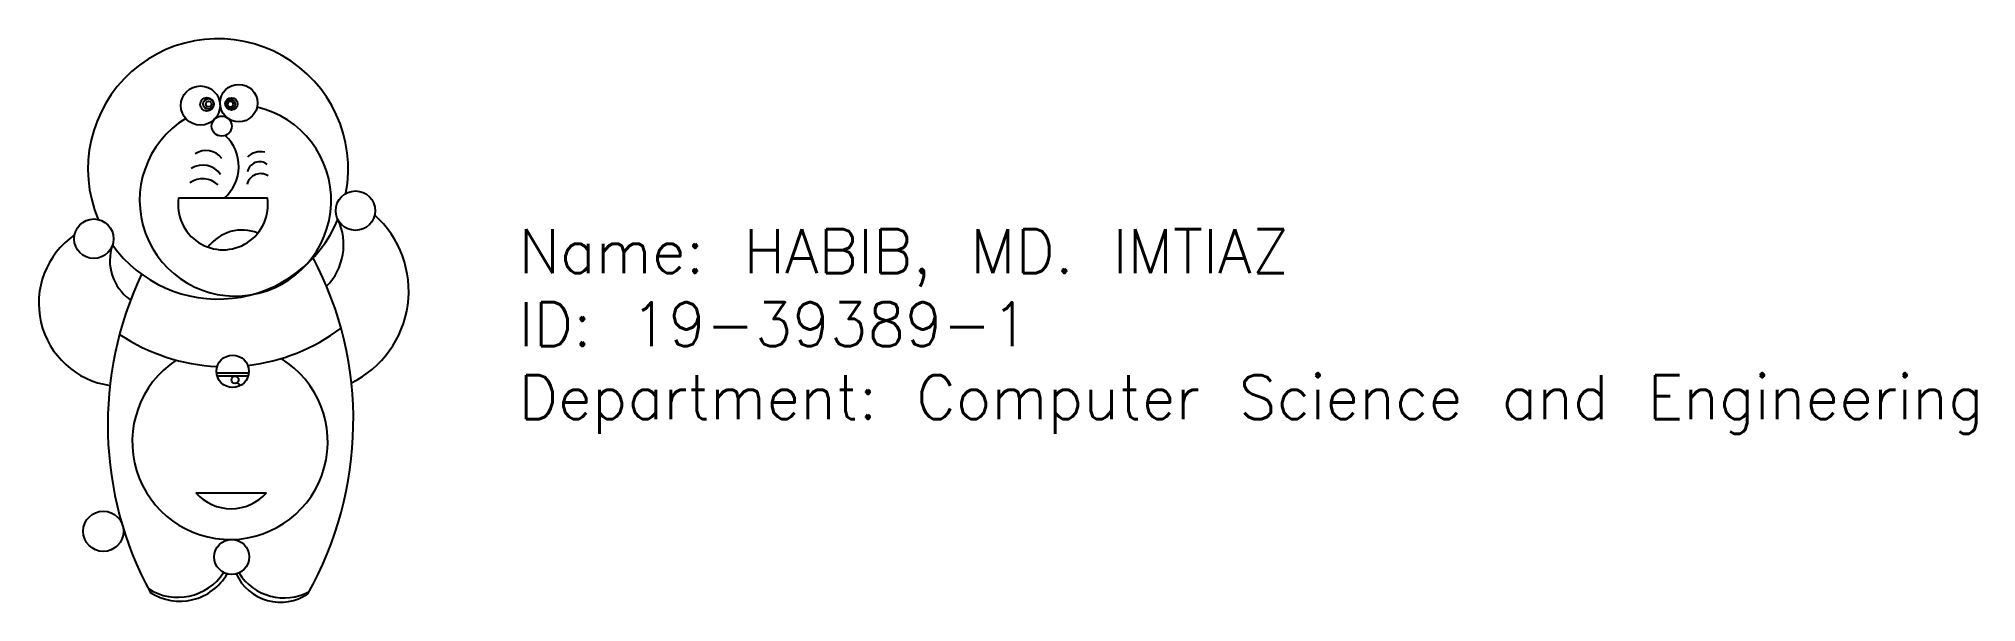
# Model space of a CAD drawing. Header units: inches. Extents: x 450 to 2219, y -495 to 19.
import ezdxf

# ---------------------------------------------------------------- set-up
doc = ezdxf.new("R2010")
doc.units = ezdxf.units.IN
doc.header["$MEASUREMENT"] = 0
doc.styles.get("Standard").update_dxf_attribs({"font": 'txt.shx', "height": 40})

msp = doc.modelspace()

# ---------------------------------------------------------------- linework, layer by layer
for p, q in [((578.1, -126), (659.2, -126)), ((612.6, -285.6), (642.1, -285.6)), ((613.1, -288.2), (641.6, -288.2)), ((631.5, -294.7), (634.5, -297.3)), ((593.8, -395.2), (658.3, -395.2))]:
    msp.add_line(p, q)
for centre, radius in [((598, -41.7), 17.9), ((603.9, -40.6), 6.17), ((605.4, -40.2), 4.85), ((633, -39.4), 17.1), ((626.3, -40.2), 5.6), ((605.5, -40.3), 2.6), ((617.4, -60.4), 9.18), ((625.6, -40.5), 4.24), ((625.3, -40.4), 2.6), ((739.5, -137.6), 18), ((500.7, -163.2), 18), ((627.4, -284.2), 14.8), ((629.6, -292), 3.29), ((509.4, -430.2), 18.4), ((626.6, -453.6), 16)]:
    msp.add_circle(centre, radius)
for centre, radius, start, end in [((614.1, -99.5), 118.8, 349.141, 202.8828), ((629.9, -128.2), 87.4, 121.2729, 76.8871), ((629.9, -128.2), 87.4, 99.0757, 99.2505), ((594.8, -97.2), 38.2, 310.7711, 47.4787), ((603.3, -100.1), 17.4, 35.815, 125.173), ((652.9, -101.3), 17.5, 77.6993, 133.7243), ((600.2, -115.4), 19.4, 33.3859, 122.9043), ((653, -116.5), 12.7, 57.1965, 167.0466), ((652, -104.3), 11.3, 51.9234, 168.6493), ((600.1, -129.8), 21.2, 48.7182, 123.3316), ((618.6, -132.3), 41, 171.1681, 8.8319), ((614.1, -99.5), 118.8, 215.7289, 337.0637), ((636, -194), 38.7, 67.8998, 143.4916), ((675.1, -168.7), 53.6, 315.189, 25.4108), ((695, -211), 93.1, 295.9921, 48.2616), ((526.2, -222.1), 75.8, 124.7064, 261.8322), ((559.5, -182.9), 44.2, 161.4695, 234.204), ((416.7, -329.4), 320.9, 330.5191, 27.6397), ((834.3, -333), 320.9, 154.6577, 208.4942), ((621.3, -105.4), 174.6, 276.543, 306.9919), ((621.3, -105.4), 174.6, 236.2022, 267.3559), ((625, -348.5), 89.2, 123.3481, 58.3855), ((626, -366.5), 43.1, 221.636, 318.364), ((577.4, -440.8), 49.7, 237.1482, 327.1442), ((579.2, -444.2), 49.8, 237.21, 330.0595), ((671.1, -450.4), 44.6, 204.8332, 304.0896), ((674.3, -442.6), 48.4, 211.9148, 298.3985)]:
    msp.add_arc(centre, radius, start, end)

# ---------------------------------------------------------------- texts
for s, p in [('Name: HABIB, MD. IMTIAZ', (888.4, -194.5)), ('ID: 19-39389-1', (888.4, -261.2)), ('Department: Computer Science and Engineering', (888.4, -327.8))]:
    msp.add_text(s, height=40).set_placement(p)

doc.saveas('drawing.dxf')
